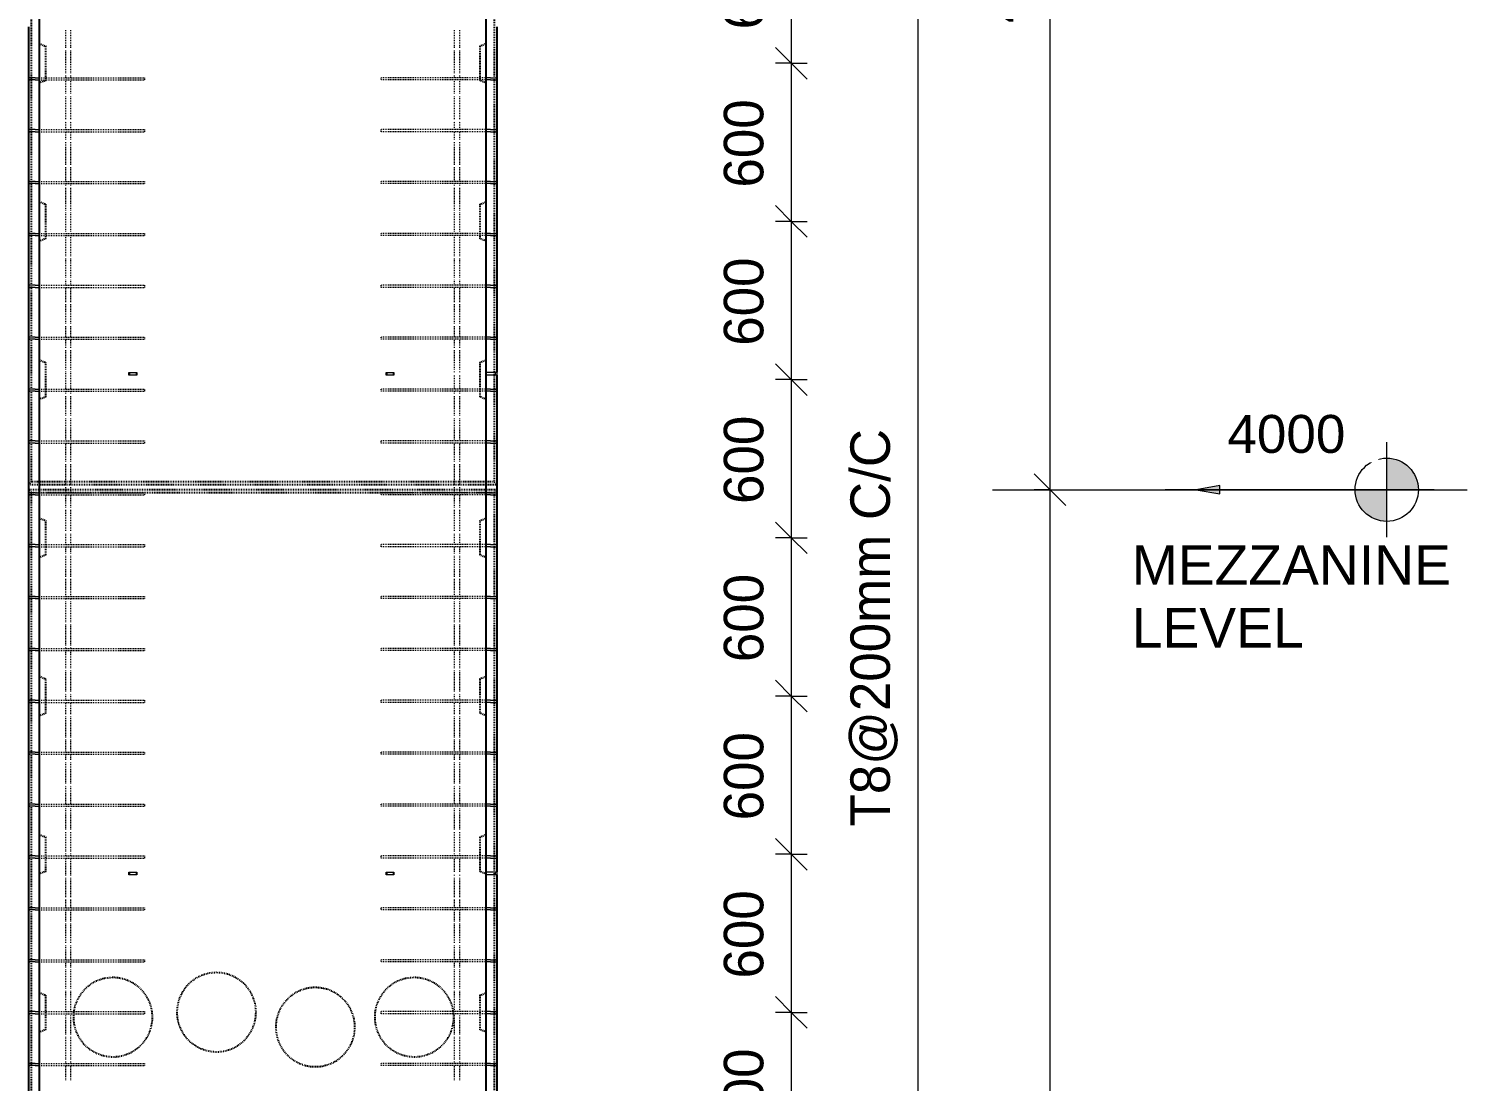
# Model space of a CAD drawing. Header units: millimetres. Extents: x -10644 to 7385, y -2545 to 13312.
# Drawn here: x -4296 to 1159, y 1417 to 5408 of the extents above; entities that cross this region are included whole.
import ezdxf

# ---------------------------------------------------------------- set-up
doc = ezdxf.new("R2010")
doc.units = ezdxf.units.MM
doc.linetypes.add('Dash', pattern=[6.36, 3.18, -3.18])
for name, color, linetype, lineweight in [('A-ANNO-DIMS', 211, 'Continuous', 9), ('A-ANNO-DIMS-60', 211, 'Continuous', 9), ('A-DETL-THIN', 151, 'Continuous', 18), ('A-GENM', 13, 'Continuous', 18), ('A-WALL', 113, 'Continuous', 25), ('A-WALL-HDLN', 110, 'Dash', 25), ('G-ANNO-DIMS', 111, 'Continuous', 9), ('G-ANNO-TEXT', 231, 'Continuous', 9), ('S-RBAR', 171, 'Continuous', 18)]:
    doc.layers.add(name, color=color, linetype=linetype, lineweight=lineweight)
doc.styles.add('Arial_1', font='arial.ttf', dxfattribs={"height": 150})
doc.styles.add('Arial_2', font='arial.ttf', dxfattribs={"height": 144})
doc.styles.add('Nirmala UI Semilight', font='NirmalaS.ttf', dxfattribs={"height": 150})
doc.dimstyles.new('Arrow_Filled_-_2_5_NI_UI', dxfattribs={"dimscale": 304.8, "dimtxt": 157.104592, "dimasz": 0.393701, "dimexe": 0.19685, "dimexo": 0.0625, "dimgap": 0.19685, "dimtad": 1, "dimdec": 0, "dimzin": 0, "dimdsep": 46, "dimtxsty": 'Nirmala UI Semilight', "dimblk1": 'OBLIQUE', "dimblk2": 'OBLIQUE', "dimsah": 1, "dimcen": 0.09, "dimazin": 0, "dimtfac": 1, "dimtdec": 4, "dimtix": 1, "dimtmove": 0, "dimatfit": 3, "dimfxl": 0.19685, "dimfxlon": 1, "dimtvp": 1, "dimtolj": 1, "dimtzin": 0, "dimarcsym": 2})

# ---------------------------------------------------------------- blocks, each defined once
blk = doc.blocks.new('RR spread anchor face based - RR-SA-2_5-150-1726819-Elevation Front')
at = {"layer": 'A-GENM'}
for p, q in [((-3916.2, 6755), (-3913.7, 6755)), ((-3916.2, 6745), (-3916.2, 6755)), ((-3913.7, 6745), (-3916.2, 6745)), ((-3913.7, 6755), (-3888.7, 6755)), ((-3913.7, 6755), (-3913.7, 6745)), ((-3888.7, 6745), (-3913.7, 6745)), ((-3888.7, 6755), (-3886.2, 6755)), ((-3888.7, 6755), (-3888.7, 6745)), ((-3886.2, 6745), (-3888.7, 6745)), ((-3886.2, 6755), (-3886.2, 6745))]:
    blk.add_line(p, q, dxfattribs=at)
blk = doc.blocks.new('RR spread anchor face based - RR-SA-4_0-320-1726835-Elevation Front')
at = {"layer": 'A-GENM'}
for p, q in [((-2561.2, 6756), (-2526.2, 6756)), ((-2526.2, 6744), (-2561.2, 6744)), ((-2526.2, 6756), (-2521.2, 6756)), ((-2526.2, 6744), (-2526.2, 6756)), ((-2521.2, 6744), (-2526.2, 6744)), ((-2521.2, 6756), (-2521.2, 6744))]:
    blk.add_line(p, q, dxfattribs=at)
blk = doc.blocks.new('DIMBLOCK21-Elevation Front')
at = {"layer": 'A-ANNO-DIMS-60'}
for p, q in [((-1404.7, 5877.5), (-1464.7, 5937.5)), ((-1404.7, 5877.5), (-1464.7, 5877.5)), ((-1404.7, 5877.5), (-1404.7, 5277.5)), ((-1404.7, 5877.5), (-1344.7, 5817.5)), ((-1404.7, 5877.5), (-1344.7, 5877.5)), ((-1404.7, 5277.5), (-1464.7, 5337.5)), ((-1404.7, 5277.5), (-1464.7, 5277.5)), ((-1404.7, 5277.5), (-1344.7, 5217.5)), ((-1404.7, 5277.5), (-1344.7, 5277.5))]:
    blk.add_line(p, q, dxfattribs=at)
at = {"layer": 'A-ANNO-DIMS-60', "color": 0, "insert": (-1660.4, 5406.1), "char_height": 150, "width": 411.328, "attachment_point": 1, "rotation": 90, "line_spacing_factor": 1.142579, "style": 'Nirmala UI Semilight'}
blk.add_mtext('600', dxfattribs=at)
blk = doc.blocks.new('_Oblique')
at = {"color": 0, "linetype": 'ByBlock', "lineweight": -2}
blk.add_line((-0.5, -0.5), (0.5, 0.5), dxfattribs=at)
blk = doc.blocks.new('DIMBLOCK22-Elevation Front')
at = {"layer": 'A-ANNO-DIMS-60'}
for p, q in [((-1404.7, 5277.5), (-1464.7, 5337.5)), ((-1404.7, 5277.5), (-1464.7, 5277.5)), ((-1404.7, 5277.5), (-1404.7, 4677.5)), ((-1404.7, 5277.5), (-1344.7, 5217.5)), ((-1404.7, 5277.5), (-1344.7, 5277.5)), ((-1404.7, 4677.5), (-1464.7, 4737.5)), ((-1404.7, 4677.5), (-1464.7, 4677.5)), ((-1404.7, 4677.5), (-1344.7, 4617.5)), ((-1404.7, 4677.5), (-1344.7, 4677.5))]:
    blk.add_line(p, q, dxfattribs=at)
at = {"layer": 'A-ANNO-DIMS-60', "color": 0, "insert": (-1660.4, 4806.1), "char_height": 150, "width": 411.328, "attachment_point": 1, "rotation": 90, "line_spacing_factor": 1.142579, "style": 'Nirmala UI Semilight'}
blk.add_mtext('600', dxfattribs=at)
blk = doc.blocks.new('DIMBLOCK23-Elevation Front')
at = {"layer": 'A-ANNO-DIMS-60'}
for p, q in [((-1404.7, 4677.5), (-1464.7, 4737.5)), ((-1404.7, 4677.5), (-1464.7, 4677.5)), ((-1404.7, 4677.5), (-1404.7, 4077.5)), ((-1404.7, 4677.5), (-1344.7, 4617.5)), ((-1404.7, 4677.5), (-1344.7, 4677.5)), ((-1404.7, 4077.5), (-1464.7, 4137.5)), ((-1404.7, 4077.5), (-1464.7, 4077.5)), ((-1404.7, 4077.5), (-1344.7, 4017.5)), ((-1404.7, 4077.5), (-1344.7, 4077.5))]:
    blk.add_line(p, q, dxfattribs=at)
at = {"layer": 'A-ANNO-DIMS-60', "color": 0, "insert": (-1660.4, 4206.1), "char_height": 150, "width": 411.328, "attachment_point": 1, "rotation": 90, "line_spacing_factor": 1.142579, "style": 'Nirmala UI Semilight'}
blk.add_mtext('600', dxfattribs=at)
blk = doc.blocks.new('DIMBLOCK24-Elevation Front')
at = {"layer": 'A-ANNO-DIMS-60'}
for p, q in [((-1404.7, 4077.5), (-1464.7, 4137.5)), ((-1404.7, 4077.5), (-1464.7, 4077.5)), ((-1404.7, 4077.5), (-1404.7, 3477.5)), ((-1404.7, 4077.5), (-1344.7, 4017.5)), ((-1404.7, 4077.5), (-1344.7, 4077.5)), ((-1404.7, 3477.5), (-1464.7, 3537.5)), ((-1404.7, 3477.5), (-1464.7, 3477.5)), ((-1404.7, 3477.5), (-1344.7, 3417.5)), ((-1404.7, 3477.5), (-1344.7, 3477.5))]:
    blk.add_line(p, q, dxfattribs=at)
at = {"layer": 'A-ANNO-DIMS-60', "color": 0, "insert": (-1660.4, 3606.1), "char_height": 150, "width": 411.328, "attachment_point": 1, "rotation": 90, "line_spacing_factor": 1.142579, "style": 'Nirmala UI Semilight'}
blk.add_mtext('600', dxfattribs=at)
blk = doc.blocks.new('DIMBLOCK25-Elevation Front')
at = {"layer": 'A-ANNO-DIMS-60'}
for p, q in [((-1404.7, 3477.5), (-1464.7, 3537.5)), ((-1404.7, 3477.5), (-1464.7, 3477.5)), ((-1404.7, 3477.5), (-1404.7, 2877.5)), ((-1404.7, 3477.5), (-1344.7, 3417.5)), ((-1404.7, 3477.5), (-1344.7, 3477.5)), ((-1404.7, 2877.5), (-1464.7, 2937.5)), ((-1404.7, 2877.5), (-1464.7, 2877.5)), ((-1404.7, 2877.5), (-1344.7, 2817.5)), ((-1404.7, 2877.5), (-1344.7, 2877.5))]:
    blk.add_line(p, q, dxfattribs=at)
at = {"layer": 'A-ANNO-DIMS-60', "color": 0, "insert": (-1660.4, 3006.1), "char_height": 150, "width": 411.328, "attachment_point": 1, "rotation": 90, "line_spacing_factor": 1.142579, "style": 'Nirmala UI Semilight'}
blk.add_mtext('600', dxfattribs=at)
blk = doc.blocks.new('DIMBLOCK26-Elevation Front')
at = {"layer": 'A-ANNO-DIMS-60'}
for p, q in [((-1404.7, 2877.5), (-1464.7, 2937.5)), ((-1404.7, 2877.5), (-1464.7, 2877.5)), ((-1404.7, 2877.5), (-1404.7, 2277.5)), ((-1404.7, 2877.5), (-1344.7, 2817.5)), ((-1404.7, 2877.5), (-1344.7, 2877.5)), ((-1404.7, 2277.5), (-1464.7, 2337.5)), ((-1404.7, 2277.5), (-1464.7, 2277.5)), ((-1404.7, 2277.5), (-1344.7, 2217.5)), ((-1404.7, 2277.5), (-1344.7, 2277.5))]:
    blk.add_line(p, q, dxfattribs=at)
at = {"layer": 'A-ANNO-DIMS-60', "color": 0, "insert": (-1660.4, 2406.1), "char_height": 150, "width": 411.328, "attachment_point": 1, "rotation": 90, "line_spacing_factor": 1.142579, "style": 'Nirmala UI Semilight'}
blk.add_mtext('600', dxfattribs=at)
blk = doc.blocks.new('DIMBLOCK27-Elevation Front')
at = {"layer": 'A-ANNO-DIMS-60'}
for p, q in [((-1404.7, 2277.5), (-1464.7, 2337.5)), ((-1404.7, 2277.5), (-1464.7, 2277.5)), ((-1404.7, 2277.5), (-1404.7, 1677.5)), ((-1404.7, 2277.5), (-1344.7, 2217.5)), ((-1404.7, 2277.5), (-1344.7, 2277.5)), ((-1404.7, 1677.5), (-1464.7, 1737.5)), ((-1404.7, 1677.5), (-1464.7, 1677.5)), ((-1404.7, 1677.5), (-1344.7, 1617.5)), ((-1404.7, 1677.5), (-1344.7, 1677.5))]:
    blk.add_line(p, q, dxfattribs=at)
at = {"layer": 'A-ANNO-DIMS-60', "color": 0, "insert": (-1660.4, 1806.1), "char_height": 150, "width": 411.328, "attachment_point": 1, "rotation": 90, "line_spacing_factor": 1.142579, "style": 'Nirmala UI Semilight'}
blk.add_mtext('600', dxfattribs=at)
blk = doc.blocks.new('DIMBLOCK28-Elevation Front')
at = {"layer": 'A-ANNO-DIMS-60'}
for p, q in [((-1404.7, 1677.5), (-1464.7, 1737.5)), ((-1404.7, 1677.5), (-1464.7, 1677.5)), ((-1404.7, 1677.5), (-1404.7, 1077.5)), ((-1404.7, 1677.5), (-1344.7, 1617.5)), ((-1404.7, 1677.5), (-1344.7, 1677.5)), ((-1404.7, 1077.5), (-1464.7, 1137.5)), ((-1404.7, 1077.5), (-1464.7, 1077.5)), ((-1404.7, 1077.5), (-1344.7, 1017.5)), ((-1404.7, 1077.5), (-1344.7, 1077.5))]:
    blk.add_line(p, q, dxfattribs=at)
at = {"layer": 'A-ANNO-DIMS-60', "color": 0, "insert": (-1660.4, 1206.1), "char_height": 150, "width": 411.328, "attachment_point": 1, "rotation": 90, "line_spacing_factor": 1.142579, "style": 'Nirmala UI Semilight'}
blk.add_mtext('600', dxfattribs=at)
blk = doc.blocks.new('DIMBLOCK55-Elevation Front')
at = {"layer": 'A-ANNO-DIMS-60'}
for p, q in [((-924.7, 7580), (-984.7, 7640)), ((-924.7, 7580), (-984.7, 7580)), ((-924.7, 7580), (-924.7, -1275)), ((-924.7, 7580), (-864.7, 7520)), ((-924.7, 7580), (-864.7, 7580)), ((-924.7, -1275), (-984.7, -1215)), ((-924.7, -1275), (-984.7, -1275)), ((-924.7, -1275), (-864.7, -1335)), ((-924.7, -1275), (-864.7, -1275))]:
    blk.add_line(p, q, dxfattribs=at)
at = {"layer": 'A-ANNO-DIMS-60', "color": 0, "insert": (-1180.4, 2382.7), "char_height": 150, "width": 1847.55, "attachment_point": 1, "rotation": 90, "line_spacing_factor": 1.142579, "style": 'Nirmala UI Semilight'}
blk.add_mtext('T8@200mm C/C', dxfattribs=at)
blk = doc.blocks.new('Spot Elevations - M_Spot Elevation - Target Filled-10609-Elevation Front')
at = {"layer": 'G-ANNO-DIMS'}
h = blk.add_hatch(color=256, dxfattribs=at)
edge = h.paths.add_edge_path()
edge.add_line((667, 7660), (787, 7660))
edge.add_arc((667, 7660), 120, 0, 90)
edge.add_line((667, 7780), (667, 7660))
h = blk.add_hatch(color=256, dxfattribs=at)
edge = h.paths.add_edge_path()
edge.add_line((667, 7660), (547, 7660))
edge.add_arc((667, 7660), 120, 180, 270)
edge.add_line((667, 7540), (667, 7660))
for p, q in [((667, 7480), (667, 7840)), ((847, 7660), (-173, 7660))]:
    blk.add_line(p, q, dxfattribs=at)
blk.add_circle((667, 7660), 120, dxfattribs=at)
blk = doc.blocks.new('DIMBLOCK79-Elevation Front')
at = {"layer": 'A-ANNO-DIMS-60'}
for p, q in [((-423.2, 3660), (-483.2, 3720)), ((-423.2, 3660), (-483.2, 3660)), ((-423.2, -1395), (-423.2, 3660)), ((-423.2, 3660), (-363.2, 3600)), ((-423.2, 3660), (-363.2, 3660)), ((-423.2, -1395), (-483.2, -1335)), ((-423.2, -1395), (-483.2, -1395)), ((-423.2, -1395), (-363.2, -1455)), ((-423.2, -1395), (-363.2, -1395))]:
    blk.add_line(p, q, dxfattribs=at)
at = {"layer": 'A-ANNO-DIMS-60', "color": 0, "insert": (-678.9, 904), "char_height": 150, "width": 548.438, "attachment_point": 1, "rotation": 90, "line_spacing_factor": 1.142579, "style": 'Nirmala UI Semilight'}
blk.add_mtext('5055', dxfattribs=at)
blk = doc.blocks.new('DIMBLOCK80-Elevation Front')
at = {"layer": 'A-ANNO-DIMS-60'}
for p, q in [((-423.2, 7660), (-483.2, 7720)), ((-423.2, 7660), (-483.2, 7660)), ((-423.2, 3660), (-423.2, 7660)), ((-423.2, 7660), (-363.2, 7600)), ((-423.2, 7660), (-363.2, 7660)), ((-423.2, 3660), (-483.2, 3720)), ((-423.2, 3660), (-483.2, 3660)), ((-423.2, 3660), (-363.2, 3600)), ((-423.2, 3660), (-363.2, 3660))]:
    blk.add_line(p, q, dxfattribs=at)
at = {"layer": 'A-ANNO-DIMS-60', "color": 0, "insert": (-678.9, 5430.1), "char_height": 150, "width": 551.866, "attachment_point": 1, "rotation": 90, "line_spacing_factor": 1.142579, "style": 'Nirmala UI Semilight'}
blk.add_mtext('4000', dxfattribs=at)

msp = doc.modelspace()

# ---------------------------------------------------------------- hatches: boundary and pattern name
at = {"layer": 'G-ANNO-DIMS'}
msp.add_hatch(color=256, dxfattribs=at).paths.add_polyline_path([(130.8, 3660), (220.8, 3644.1), (220.8, 3675.9)])

# ---------------------------------------------------------------- linework, layer by layer
at = {"layer": 'A-DETL-THIN'}
msp.add_line((-641.2, 3660), (1158.8, 3660), dxfattribs=at)
at = {"layer": 'A-WALL'}
for p, q in [((-4256.2, 7060), (-4256.2, -1395)), ((-2561.2, -1395), (-2561.2, 7060)), ((-4296.2, 5219), (-4296.2, 5415.1)), ((-2521.2, 5415.1), (-2521.2, 5219)), ((-4296.2, 5022.3), (-4296.2, 5218.3)), ((-2521.2, 5218.3), (-2521.2, 5022.3)), ((-4296.2, 4825.5), (-4296.2, 5021.5)), ((-2521.2, 5021.5), (-2521.2, 4825.5)), ((-4296.2, 4628.7), (-4296.2, 4824.7)), ((-2521.2, 4824.7), (-2521.2, 4628.7)), ((-4296.2, 4431.9), (-4296.2, 4628)), ((-2521.2, 4628), (-2521.2, 4431.9)), ((-4296.2, 4235.2), (-4296.2, 4431.2)), ((-2521.2, 4431.2), (-2521.2, 4235.2)), ((-4296.2, 4038.4), (-4296.2, 4234.4)), ((-2521.2, 4234.4), (-2521.2, 4106)), ((-2521.2, 4094), (-2521.2, 4038.4)), ((-4296.2, 3841.6), (-4296.2, 4037.6)), ((-2521.2, 4037.6), (-2521.2, 3841.6)), ((-4296.2, 3644.8), (-4296.2, 3840.8)), ((-2521.2, 3840.8), (-2521.2, 3644.8)), ((-4296.2, 3448), (-4296.2, 3644.1)), ((-2521.2, 3644.1), (-2521.2, 3448)), ((-4296.2, 3251.3), (-4296.2, 3447.3)), ((-2521.2, 3447.3), (-2521.2, 3251.3)), ((-4296.2, 3054.5), (-4296.2, 3250.5)), ((-2521.2, 3250.5), (-2521.2, 3054.5)), ((-4296.2, 2857.7), (-4296.2, 3053.7)), ((-2521.2, 3053.7), (-2521.2, 2857.7)), ((-4296.2, 2660.9), (-4296.2, 2857)), ((-2521.2, 2857), (-2521.2, 2660.9)), ((-4296.2, 2464.2), (-4296.2, 2660.2)), ((-2521.2, 2660.2), (-2521.2, 2464.2)), ((-4296.2, 2267.4), (-4296.2, 2463.4)), ((-2521.2, 2463.4), (-2521.2, 2267.4)), ((-4296.2, 2070.6), (-4296.2, 2266.6)), ((-2521.2, 2266.6), (-2521.2, 2211)), ((-2521.2, 2199), (-2521.2, 2070.6)), ((-4296.2, 1873.8), (-4296.2, 2069.8)), ((-2521.2, 2069.8), (-2521.2, 1873.8)), ((-4296.2, 1677), (-4296.2, 1873.1)), ((-2521.2, 1873.1), (-2521.2, 1677)), ((-4296.2, 1480.3), (-4296.2, 1676.3)), ((-2521.2, 1676.3), (-2521.2, 1480.3)), ((-4296.2, 1283.5), (-4296.2, 1479.5)), ((-2521.2, 1479.5), (-2521.2, 1283.5))]:
    msp.add_line(p, q, dxfattribs=at)
at = {"layer": 'A-WALL-HDLN'}
for p, q in [((-4286.2, 3690), (-4286.2, 7660)), ((-2531.2, 7660), (-2531.2, 3690)), ((-4256.2, 5352.5), (-4231.2, 5342.5)), ((-2586.2, 5342.5), (-2561.2, 5352.5)), ((-4231.2, 5212.5), (-4231.2, 5342.5)), ((-2586.2, 5342.5), (-2586.2, 5212.5)), ((-4231.2, 5212.5), (-4256.2, 5202.5)), ((-2561.2, 5202.5), (-2586.2, 5212.5)), ((-4256.2, 4752.5), (-4231.2, 4742.5)), ((-2586.2, 4742.5), (-2561.2, 4752.5)), ((-4231.2, 4612.5), (-4231.2, 4742.5)), ((-2586.2, 4742.5), (-2586.2, 4612.5)), ((-4231.2, 4612.5), (-4256.2, 4602.5)), ((-2561.2, 4602.5), (-2586.2, 4612.5)), ((-4256.2, 4152.5), (-4231.2, 4142.5)), ((-2586.2, 4142.5), (-2561.2, 4152.5)), ((-4231.2, 4012.5), (-4231.2, 4142.5)), ((-2586.2, 4142.5), (-2586.2, 4012.5)), ((-4231.2, 4012.5), (-4256.2, 4002.5)), ((-2561.2, 4002.5), (-2586.2, 4012.5)), ((-4296.2, 3680), (-4286.2, 3690)), ((-4296.2, 3680), (-2521.2, 3680)), ((-2521.2, 3660), (-4296.2, 3660)), ((-4286.2, 3650), (-4296.2, 3660)), ((-2531.2, 3690), (-4286.2, 3690)), ((-2531.2, 3690), (-2521.2, 3680)), ((-2521.2, 3660), (-2531.2, 3650)), ((-4286.2, -1395), (-4286.2, 3650)), ((-4286.2, 3650), (-2531.2, 3650)), ((-2531.2, 3650), (-2531.2, -1395)), ((-4256.2, 3552.5), (-4231.2, 3542.5)), ((-2586.2, 3542.5), (-2561.2, 3552.5)), ((-4231.2, 3412.5), (-4231.2, 3542.5)), ((-2586.2, 3542.5), (-2586.2, 3412.5)), ((-4231.2, 3412.5), (-4256.2, 3402.5)), ((-2561.2, 3402.5), (-2586.2, 3412.5)), ((-4256.2, 2952.5), (-4231.2, 2942.5)), ((-2586.2, 2942.5), (-2561.2, 2952.5)), ((-4231.2, 2812.5), (-4231.2, 2942.5)), ((-2586.2, 2942.5), (-2586.2, 2812.5)), ((-4231.2, 2812.5), (-4256.2, 2802.5)), ((-2561.2, 2802.5), (-2586.2, 2812.5)), ((-4256.2, 2352.5), (-4231.2, 2342.5)), ((-2586.2, 2342.5), (-2561.2, 2352.5)), ((-4231.2, 2212.5), (-4231.2, 2342.5)), ((-2586.2, 2342.5), (-2586.2, 2212.5)), ((-4231.2, 2212.5), (-4256.2, 2202.5)), ((-2561.2, 2202.5), (-2586.2, 2212.5)), ((-4256.2, 1752.5), (-4231.2, 1742.5)), ((-2586.2, 1742.5), (-2561.2, 1752.5)), ((-4231.2, 1612.5), (-4231.2, 1742.5)), ((-2586.2, 1742.5), (-2586.2, 1612.5)), ((-4231.2, 1612.5), (-4256.2, 1602.5)), ((-2561.2, 1602.5), (-2586.2, 1612.5))]:
    msp.add_line(p, q, dxfattribs=at)
for centre, start, end in [((-3977.1, 1659.5), 0, 180), ((-3584.4, 1678.4), 0, 180), ((-2834.4, 1659.5), 0, 180), ((-3209.4, 1621.8), 0, 180), ((-3977.1, 1659.5), 180, 0), ((-3584.4, 1678.4), 180, 0), ((-2834.4, 1659.5), 180, 0), ((-3209.4, 1621.8), 180, 0)]:
    msp.add_arc(centre, 150, start, end, dxfattribs=at)
at = {"layer": 'G-ANNO-DIMS'}
for p, q in [((220.8, 3675.9), (130.8, 3660)), ((130.8, 3660), (220.8, 3644.1)), ((130.8, 3660), (688.3, 3660)), ((220.8, 3644.1), (220.8, 3675.9)), ((688.3, 3660), (853.5, 3660))]:
    msp.add_line(p, q, dxfattribs=at)
at = {"layer": 'S-RBAR', "linetype": 'Dash'}
for p, q in [((-4156.2, 5336.6), (-4156.2, 5405.2)), ((-4136.2, 5336.6), (-4136.2, 5405.2)), ((-2681.2, 5336.6), (-2681.2, 5405.2)), ((-2661.2, 5336.6), (-2661.2, 5405.2)), ((-4156.2, 5239.7), (-4156.2, 5328.6)), ((-4136.2, 5239.7), (-4136.2, 5328.6)), ((-2681.2, 5239.7), (-2681.2, 5328.6)), ((-2661.2, 5239.7), (-2661.2, 5328.6)), ((-4256.1, 5222.7), (-3856.2, 5222.7)), ((-4256.1, 5214.7), (-3856.2, 5214.7)), ((-4156.2, 5222.7), (-4156.2, 5231.7)), ((-4156.2, 5162.2), (-4156.2, 5214.7)), ((-4136.2, 5222.7), (-4136.2, 5231.7)), ((-4136.2, 5162.2), (-4136.2, 5214.7)), ((-3856.2, 5214.7), (-3856.2, 5222.7)), ((-2561.2, 5222.7), (-2961.2, 5222.7)), ((-2961.2, 5222.7), (-2961.2, 5214.7)), ((-2561.2, 5214.7), (-2961.2, 5214.7)), ((-2681.2, 5222.7), (-2681.2, 5231.7)), ((-2681.2, 5162.2), (-2681.2, 5214.7)), ((-2661.2, 5222.7), (-2661.2, 5231.7)), ((-2661.2, 5162.2), (-2661.2, 5214.7)), ((-4156.2, 5066.1), (-4156.2, 5154.2)), ((-4136.2, 5066.1), (-4136.2, 5154.2)), ((-2681.2, 5066.1), (-2681.2, 5154.2)), ((-2661.2, 5066.1), (-2661.2, 5154.2)), ((-4256.1, 5025.9), (-3856.2, 5025.9)), ((-4156.2, 5025.9), (-4156.2, 5058.1)), ((-4136.2, 5025.9), (-4136.2, 5058.1)), ((-3856.2, 5017.9), (-3856.2, 5025.9)), ((-2561.2, 5025.9), (-2961.2, 5025.9)), ((-2961.2, 5025.9), (-2961.2, 5017.9)), ((-2681.2, 5025.9), (-2681.2, 5058.1)), ((-2661.2, 5025.9), (-2661.2, 5058.1)), ((-4256.1, 5017.9), (-3856.2, 5017.9)), ((-4156.2, 4987.8), (-4156.2, 5017.9)), ((-4156.2, 4892.5), (-4156.2, 4979.8)), ((-4136.2, 4987.8), (-4136.2, 5017.9)), ((-4136.2, 4892.5), (-4136.2, 4979.8)), ((-2561.2, 5017.9), (-2961.2, 5017.9)), ((-2681.2, 4987.8), (-2681.2, 5017.9)), ((-2681.2, 4892.5), (-2681.2, 4979.8)), ((-2661.2, 4987.8), (-2661.2, 5017.9)), ((-2661.2, 4892.5), (-2661.2, 4979.8)), ((-4156.2, 4829.1), (-4156.2, 4884.5)), ((-4136.2, 4829.1), (-4136.2, 4884.5)), ((-2681.2, 4829.1), (-2681.2, 4884.5)), ((-2661.2, 4829.1), (-2661.2, 4884.5)), ((-4256.1, 4829.1), (-3856.2, 4829.1)), ((-4256.1, 4821.1), (-3856.2, 4821.1)), ((-4156.2, 4813.4), (-4156.2, 4821.1)), ((-4156.2, 4718.9), (-4156.2, 4805.4)), ((-4136.2, 4813.4), (-4136.2, 4821.1)), ((-4136.2, 4718.9), (-4136.2, 4805.4)), ((-3856.2, 4821.1), (-3856.2, 4829.1)), ((-2561.2, 4829.1), (-2961.2, 4829.1)), ((-2961.2, 4829.1), (-2961.2, 4821.1)), ((-2561.2, 4821.1), (-2961.2, 4821.1)), ((-2681.2, 4813.4), (-2681.2, 4821.1)), ((-2681.2, 4718.9), (-2681.2, 4805.4)), ((-2661.2, 4813.4), (-2661.2, 4821.1)), ((-2661.2, 4718.9), (-2661.2, 4805.4)), ((-4156.2, 4639), (-4156.2, 4710.9)), ((-4136.2, 4639), (-4136.2, 4710.9)), ((-2681.2, 4639), (-2681.2, 4710.9)), ((-2661.2, 4639), (-2661.2, 4710.9)), ((-4256.1, 4632.3), (-3856.2, 4632.3)), ((-4256.1, 4624.3), (-3856.2, 4624.3)), ((-4156.2, 4545.3), (-4156.2, 4624.3)), ((-4136.2, 4545.3), (-4136.2, 4624.3)), ((-3856.2, 4624.3), (-3856.2, 4632.3)), ((-2561.2, 4632.3), (-2961.2, 4632.3)), ((-2961.2, 4632.3), (-2961.2, 4624.3)), ((-2561.2, 4624.3), (-2961.2, 4624.3)), ((-2681.2, 4545.3), (-2681.2, 4624.3)), ((-2661.2, 4545.3), (-2661.2, 4624.3)), ((-4156.2, 4464.6), (-4156.2, 4537.3)), ((-4136.2, 4464.6), (-4136.2, 4537.3)), ((-2681.2, 4464.6), (-2681.2, 4537.3)), ((-2661.2, 4464.6), (-2661.2, 4537.3)), ((-4256.1, 4435.6), (-3856.2, 4435.6)), ((-4256.1, 4427.6), (-3856.2, 4427.6)), ((-4156.2, 4435.6), (-4156.2, 4456.6)), ((-4156.2, 4371.7), (-4156.2, 4427.6)), ((-4136.2, 4435.6), (-4136.2, 4456.6)), ((-4136.2, 4371.7), (-4136.2, 4427.6)), ((-3856.2, 4427.6), (-3856.2, 4435.6)), ((-2561.2, 4435.6), (-2961.2, 4435.6)), ((-2961.2, 4435.6), (-2961.2, 4427.6)), ((-2561.2, 4427.6), (-2961.2, 4427.6)), ((-2681.2, 4435.6), (-2681.2, 4456.6)), ((-2681.2, 4371.7), (-2681.2, 4427.6)), ((-2661.2, 4435.6), (-2661.2, 4456.6)), ((-2661.2, 4371.7), (-2661.2, 4427.6)), ((-4156.2, 4290.2), (-4156.2, 4363.7)), ((-4136.2, 4290.2), (-4136.2, 4363.7)), ((-2681.2, 4290.2), (-2681.2, 4363.7)), ((-2661.2, 4290.2), (-2661.2, 4363.7)), ((-4156.2, 4238.8), (-4156.2, 4282.2)), ((-4136.2, 4238.8), (-4136.2, 4282.2)), ((-2681.2, 4238.8), (-2681.2, 4282.2)), ((-2661.2, 4238.8), (-2661.2, 4282.2)), ((-4256.1, 4238.8), (-3856.2, 4238.8)), ((-4256.1, 4230.8), (-3856.2, 4230.8)), ((-4156.2, 4198.1), (-4156.2, 4230.8)), ((-4136.2, 4198.1), (-4136.2, 4230.8)), ((-3856.2, 4230.8), (-3856.2, 4238.8)), ((-2561.2, 4238.8), (-2961.2, 4238.8)), ((-2961.2, 4238.8), (-2961.2, 4230.8)), ((-2561.2, 4230.8), (-2961.2, 4230.8)), ((-2681.2, 4198.1), (-2681.2, 4230.8)), ((-2661.2, 4198.1), (-2661.2, 4230.8)), ((-4156.2, 4115.8), (-4156.2, 4190.1)), ((-4136.2, 4115.8), (-4136.2, 4190.1)), ((-2681.2, 4115.8), (-2681.2, 4190.1)), ((-2661.2, 4115.8), (-2661.2, 4190.1)), ((-4156.2, 4042), (-4156.2, 4107.8)), ((-4136.2, 4042), (-4136.2, 4107.8)), ((-2681.2, 4106), (-2681.2, 4107.8)), ((-2681.2, 4042), (-2681.2, 4094)), ((-2661.2, 4106), (-2661.2, 4107.8)), ((-2661.2, 4042), (-2661.2, 4094)), ((-4256.1, 4042), (-3856.2, 4042)), ((-3856.2, 4034), (-3856.2, 4042)), ((-2561.2, 4042), (-2961.2, 4042)), ((-2961.2, 4042), (-2961.2, 4034)), ((-4256.1, 4034), (-3856.2, 4034)), ((-4156.2, 4024.5), (-4156.2, 4034)), ((-4156.2, 3941.4), (-4156.2, 4016.5)), ((-4136.2, 4024.5), (-4136.2, 4034)), ((-4136.2, 3941.4), (-4136.2, 4016.5)), ((-2561.2, 4034), (-2961.2, 4034)), ((-2681.2, 4024.5), (-2681.2, 4034)), ((-2681.2, 3941.4), (-2681.2, 4016.5)), ((-2661.2, 4024.5), (-2661.2, 4034)), ((-2661.2, 3941.4), (-2661.2, 4016.5)), ((-4156.2, 3850.9), (-4156.2, 3933.4)), ((-4136.2, 3850.9), (-4136.2, 3933.4)), ((-2681.2, 3850.9), (-2681.2, 3933.4)), ((-2661.2, 3850.9), (-2661.2, 3933.4)), ((-4256.1, 3845.2), (-3856.2, 3845.2)), ((-4256.1, 3837.2), (-3856.2, 3837.2)), ((-4156.2, 3766.9), (-4156.2, 3837.2)), ((-4136.2, 3766.9), (-4136.2, 3837.2)), ((-3856.2, 3837.2), (-3856.2, 3845.2)), ((-2561.2, 3845.2), (-2961.2, 3845.2)), ((-2961.2, 3845.2), (-2961.2, 3837.2)), ((-2561.2, 3837.2), (-2961.2, 3837.2)), ((-2681.2, 3766.9), (-2681.2, 3837.2)), ((-2661.2, 3766.9), (-2661.2, 3837.2)), ((-4156.2, 3677.3), (-4156.2, 3758.9)), ((-4136.2, 3677.3), (-4136.2, 3758.9)), ((-2681.2, 3677.3), (-2681.2, 3758.9)), ((-2661.2, 3677.3), (-2661.2, 3758.9)), ((-4156.2, 3648.4), (-4156.2, 3669.3)), ((-4136.2, 3648.4), (-4136.2, 3669.3)), ((-2681.2, 3648.4), (-2681.2, 3669.3)), ((-2661.2, 3648.4), (-2661.2, 3669.3)), ((-4256.1, 3648.4), (-3856.2, 3648.4)), ((-4256.1, 3640.4), (-3856.2, 3640.4)), ((-4156.2, 3592.5), (-4156.2, 3640.4)), ((-4136.2, 3592.5), (-4136.2, 3640.4)), ((-3856.2, 3640.4), (-3856.2, 3648.4)), ((-2561.2, 3648.4), (-2961.2, 3648.4)), ((-2961.2, 3648.4), (-2961.2, 3640.4)), ((-2561.2, 3640.4), (-2961.2, 3640.4)), ((-2681.2, 3592.5), (-2681.2, 3640.4)), ((-2661.2, 3592.5), (-2661.2, 3640.4)), ((-4156.2, 3503.7), (-4156.2, 3584.5)), ((-4136.2, 3503.7), (-4136.2, 3584.5)), ((-2681.2, 3503.7), (-2681.2, 3584.5)), ((-2661.2, 3503.7), (-2661.2, 3584.5)), ((-4156.2, 3451.7), (-4156.2, 3495.7)), ((-4136.2, 3451.7), (-4136.2, 3495.7)), ((-2681.2, 3451.7), (-2681.2, 3495.7)), ((-2661.2, 3451.7), (-2661.2, 3495.7)), ((-4256.1, 3451.7), (-3856.2, 3451.7)), ((-4256.1, 3443.7), (-3856.2, 3443.7)), ((-4156.2, 3418.1), (-4156.2, 3443.7)), ((-4136.2, 3418.1), (-4136.2, 3443.7)), ((-3856.2, 3443.7), (-3856.2, 3451.7)), ((-2561.2, 3451.7), (-2961.2, 3451.7)), ((-2961.2, 3451.7), (-2961.2, 3443.7)), ((-2561.2, 3443.7), (-2961.2, 3443.7)), ((-2681.2, 3418.1), (-2681.2, 3443.7)), ((-2661.2, 3418.1), (-2661.2, 3443.7)), ((-4156.2, 3330.1), (-4156.2, 3410.1)), ((-4136.2, 3330.1), (-4136.2, 3410.1)), ((-2681.2, 3330.1), (-2681.2, 3410.1)), ((-2661.2, 3330.1), (-2661.2, 3410.1)), ((-4156.2, 3254.9), (-4156.2, 3322.1)), ((-4136.2, 3254.9), (-4136.2, 3322.1)), ((-2681.2, 3254.9), (-2681.2, 3322.1)), ((-2661.2, 3254.9), (-2661.2, 3322.1)), ((-4256.1, 3254.9), (-3856.2, 3254.9)), ((-4256.1, 3246.9), (-3856.2, 3246.9)), ((-4156.2, 3243.7), (-4156.2, 3246.9)), ((-4156.2, 3157.2), (-4156.2, 3235.7)), ((-4136.2, 3243.7), (-4136.2, 3246.9)), ((-4136.2, 3157.2), (-4136.2, 3235.7)), ((-3856.2, 3246.9), (-3856.2, 3254.9)), ((-2561.2, 3254.9), (-2961.2, 3254.9)), ((-2961.2, 3254.9), (-2961.2, 3246.9)), ((-2561.2, 3246.9), (-2961.2, 3246.9)), ((-2681.2, 3243.7), (-2681.2, 3246.9)), ((-2681.2, 3157.2), (-2681.2, 3235.7)), ((-2661.2, 3243.7), (-2661.2, 3246.9)), ((-2661.2, 3157.2), (-2661.2, 3235.7)), ((-4156.2, 3069.3), (-4156.2, 3148.5)), ((-4136.2, 3069.3), (-4136.2, 3148.5)), ((-2681.2, 3069.3), (-2681.2, 3148.5)), ((-2661.2, 3069.3), (-2661.2, 3148.5)), ((-4256.1, 3058.1), (-3856.2, 3058.1)), ((-4156.2, 3058.1), (-4156.2, 3061.3)), ((-4136.2, 3058.1), (-4136.2, 3061.3)), ((-3856.2, 3050.1), (-3856.2, 3058.1)), ((-2561.2, 3058.1), (-2961.2, 3058.1)), ((-2961.2, 3058.1), (-2961.2, 3050.1)), ((-2681.2, 3058.1), (-2681.2, 3061.3)), ((-2661.2, 3058.1), (-2661.2, 3061.3)), ((-4256.1, 3050.1), (-3856.2, 3050.1)), ((-4156.2, 2982.9), (-4156.2, 3050.1)), ((-4136.2, 2982.9), (-4136.2, 3050.1)), ((-2561.2, 3050.1), (-2961.2, 3050.1)), ((-2681.2, 2982.9), (-2681.2, 3050.1)), ((-2661.2, 2982.9), (-2661.2, 3050.1)), ((-4156.2, 2894.9), (-4156.2, 2974.9)), ((-4136.2, 2894.9), (-4136.2, 2974.9)), ((-2681.2, 2894.9), (-2681.2, 2974.9)), ((-2661.2, 2894.9), (-2661.2, 2974.9)), ((-4256.1, 2861.3), (-3856.2, 2861.3)), ((-4256.1, 2853.3), (-3856.2, 2853.3)), ((-4156.2, 2861.3), (-4156.2, 2886.9)), ((-4156.2, 2809.3), (-4156.2, 2853.3)), ((-4136.2, 2861.3), (-4136.2, 2886.9)), ((-4136.2, 2809.3), (-4136.2, 2853.3)), ((-3856.2, 2853.3), (-3856.2, 2861.3)), ((-2561.2, 2861.3), (-2961.2, 2861.3)), ((-2961.2, 2861.3), (-2961.2, 2853.3)), ((-2561.2, 2853.3), (-2961.2, 2853.3)), ((-2681.2, 2861.3), (-2681.2, 2886.9)), ((-2681.2, 2809.3), (-2681.2, 2853.3)), ((-2661.2, 2861.3), (-2661.2, 2886.9)), ((-2661.2, 2809.3), (-2661.2, 2853.3)), ((-4156.2, 2720.5), (-4156.2, 2801.3)), ((-4136.2, 2720.5), (-4136.2, 2801.3)), ((-2681.2, 2720.5), (-2681.2, 2801.3)), ((-2661.2, 2720.5), (-2661.2, 2801.3)), ((-4156.2, 2664.6), (-4156.2, 2712.5)), ((-4136.2, 2664.6), (-4136.2, 2712.5)), ((-2681.2, 2664.6), (-2681.2, 2712.5)), ((-2661.2, 2664.6), (-2661.2, 2712.5)), ((-4256.1, 2664.6), (-3856.2, 2664.6)), ((-4256.1, 2656.6), (-3856.2, 2656.6)), ((-4156.2, 2635.7), (-4156.2, 2656.6)), ((-4156.2, 2546.1), (-4156.2, 2627.7)), ((-4136.2, 2635.7), (-4136.2, 2656.6)), ((-4136.2, 2546.1), (-4136.2, 2627.7)), ((-3856.2, 2656.6), (-3856.2, 2664.6)), ((-2561.2, 2664.6), (-2961.2, 2664.6)), ((-2961.2, 2664.6), (-2961.2, 2656.6)), ((-2561.2, 2656.6), (-2961.2, 2656.6)), ((-2681.2, 2635.7), (-2681.2, 2656.6)), ((-2681.2, 2546.1), (-2681.2, 2627.7)), ((-2661.2, 2635.7), (-2661.2, 2656.6)), ((-2661.2, 2546.1), (-2661.2, 2627.7)), ((-4156.2, 2467.8), (-4156.2, 2538.1)), ((-4136.2, 2467.8), (-4136.2, 2538.1)), ((-2681.2, 2467.8), (-2681.2, 2538.1)), ((-2661.2, 2467.8), (-2661.2, 2538.1)), ((-4256.1, 2467.8), (-3856.2, 2467.8)), ((-4256.1, 2459.8), (-3856.2, 2459.8)), ((-3856.2, 2459.8), (-3856.2, 2467.8)), ((-2561.2, 2467.8), (-2961.2, 2467.8)), ((-2961.2, 2467.8), (-2961.2, 2459.8)), ((-2561.2, 2459.8), (-2961.2, 2459.8)), ((-4156.2, 2371.6), (-4156.2, 2454.1)), ((-4136.2, 2371.6), (-4136.2, 2454.1)), ((-2681.2, 2371.6), (-2681.2, 2454.1)), ((-2661.2, 2371.6), (-2661.2, 2454.1)), ((-4156.2, 2288.5), (-4156.2, 2363.6)), ((-4136.2, 2288.5), (-4136.2, 2363.6)), ((-2681.2, 2288.5), (-2681.2, 2363.6)), ((-2661.2, 2288.5), (-2661.2, 2363.6)), ((-4256.1, 2271), (-3856.2, 2271)), ((-4256.1, 2263), (-3856.2, 2263)), ((-4156.2, 2271), (-4156.2, 2280.5)), ((-4156.2, 2197.2), (-4156.2, 2263)), ((-4136.2, 2271), (-4136.2, 2280.5)), ((-4136.2, 2197.2), (-4136.2, 2263)), ((-3856.2, 2263), (-3856.2, 2271)), ((-2561.2, 2271), (-2961.2, 2271)), ((-2961.2, 2271), (-2961.2, 2263)), ((-2561.2, 2263), (-2961.2, 2263)), ((-2681.2, 2271), (-2681.2, 2280.5)), ((-2681.2, 2211), (-2681.2, 2263)), ((-2661.2, 2271), (-2661.2, 2280.5)), ((-2661.2, 2211), (-2661.2, 2263)), ((-4156.2, 2114.9), (-4156.2, 2189.2)), ((-4136.2, 2114.9), (-4136.2, 2189.2)), ((-2681.2, 2197.2), (-2681.2, 2199)), ((-2681.2, 2114.9), (-2681.2, 2189.2)), ((-2661.2, 2197.2), (-2661.2, 2199)), ((-2661.2, 2114.9), (-2661.2, 2189.2)), ((-4256.1, 2074.2), (-3856.2, 2074.2)), ((-4156.2, 2074.2), (-4156.2, 2106.9)), ((-4136.2, 2074.2), (-4136.2, 2106.9)), ((-3856.2, 2066.2), (-3856.2, 2074.2)), ((-2561.2, 2074.2), (-2961.2, 2074.2)), ((-2961.2, 2074.2), (-2961.2, 2066.2)), ((-2681.2, 2074.2), (-2681.2, 2106.9)), ((-2661.2, 2074.2), (-2661.2, 2106.9)), ((-4256.1, 2066.2), (-3856.2, 2066.2)), ((-4156.2, 2022.8), (-4156.2, 2066.2)), ((-4136.2, 2022.8), (-4136.2, 2066.2)), ((-2561.2, 2066.2), (-2961.2, 2066.2)), ((-2681.2, 2022.8), (-2681.2, 2066.2)), ((-2661.2, 2022.8), (-2661.2, 2066.2)), ((-4156.2, 1941.3), (-4156.2, 2014.8)), ((-4136.2, 1941.3), (-4136.2, 2014.8)), ((-2681.2, 1941.3), (-2681.2, 2014.8)), ((-2661.2, 1941.3), (-2661.2, 2014.8)), ((-4156.2, 1877.4), (-4156.2, 1933.3)), ((-4136.2, 1877.4), (-4136.2, 1933.3)), ((-2681.2, 1877.4), (-2681.2, 1933.3)), ((-2661.2, 1877.4), (-2661.2, 1933.3)), ((-4256.1, 1877.4), (-3856.2, 1877.4)), ((-4256.1, 1869.4), (-3856.2, 1869.4)), ((-4156.2, 1848.4), (-4156.2, 1869.4)), ((-4136.2, 1848.4), (-4136.2, 1869.4)), ((-3856.2, 1869.4), (-3856.2, 1877.4)), ((-2561.2, 1877.4), (-2961.2, 1877.4)), ((-2961.2, 1877.4), (-2961.2, 1869.4)), ((-2561.2, 1869.4), (-2961.2, 1869.4)), ((-2681.2, 1848.4), (-2681.2, 1869.4)), ((-2661.2, 1848.4), (-2661.2, 1869.4)), ((-4156.2, 1767.7), (-4156.2, 1840.4)), ((-4136.2, 1767.7), (-4136.2, 1840.4)), ((-2681.2, 1767.7), (-2681.2, 1840.4)), ((-2661.2, 1767.7), (-2661.2, 1840.4)), ((-4156.2, 1680.7), (-4156.2, 1759.7)), ((-4136.2, 1680.7), (-4136.2, 1759.7)), ((-2681.2, 1680.7), (-2681.2, 1759.7)), ((-2661.2, 1680.7), (-2661.2, 1759.7)), ((-4256.1, 1680.7), (-3856.2, 1680.7)), ((-4256.1, 1672.7), (-3856.2, 1672.7)), ((-4156.2, 1594.1), (-4156.2, 1666)), ((-4136.2, 1594.1), (-4136.2, 1666)), ((-3856.2, 1672.7), (-3856.2, 1680.7)), ((-2561.2, 1680.7), (-2961.2, 1680.7)), ((-2961.2, 1680.7), (-2961.2, 1672.7)), ((-2561.2, 1672.7), (-2961.2, 1672.7)), ((-2681.2, 1594.1), (-2681.2, 1666)), ((-2661.2, 1594.1), (-2661.2, 1666)), ((-4156.2, 1499.6), (-4156.2, 1586.1)), ((-4136.2, 1499.6), (-4136.2, 1586.1)), ((-2681.2, 1499.6), (-2681.2, 1586.1)), ((-2661.2, 1499.6), (-2661.2, 1586.1)), ((-4256.1, 1483.9), (-3856.2, 1483.9)), ((-4256.1, 1475.9), (-3856.2, 1475.9)), ((-4156.2, 1483.9), (-4156.2, 1491.6)), ((-4156.2, 1420.5), (-4156.2, 1475.9)), ((-4136.2, 1483.9), (-4136.2, 1491.6)), ((-4136.2, 1420.5), (-4136.2, 1475.9)), ((-3856.2, 1475.9), (-3856.2, 1483.9)), ((-2561.2, 1483.9), (-2961.2, 1483.9)), ((-2961.2, 1483.9), (-2961.2, 1475.9)), ((-2561.2, 1475.9), (-2961.2, 1475.9)), ((-2681.2, 1483.9), (-2681.2, 1491.6)), ((-2681.2, 1420.5), (-2681.2, 1475.9)), ((-2661.2, 1483.9), (-2661.2, 1491.6)), ((-2661.2, 1420.5), (-2661.2, 1475.9))]:
    msp.add_line(p, q, dxfattribs=at)
at = {"layer": 'S-RBAR'}
for p, q in [((-4272.2, 5222.7), (-4292.2, 5222.7)), ((-4272.2, 5214.7), (-4292.2, 5214.7)), ((-4272.2, 5222.7), (-4256.2, 5222.7)), ((-4272.2, 5214.7), (-4256.2, 5214.7)), ((-2545.2, 5222.7), (-2561.2, 5222.7)), ((-2545.2, 5214.7), (-2561.2, 5214.7)), ((-2545.2, 5222.7), (-2525.2, 5222.7)), ((-2545.2, 5214.7), (-2525.2, 5214.7)), ((-4272.2, 5025.9), (-4292.2, 5025.9)), ((-4272.2, 5025.9), (-4256.2, 5025.9)), ((-2545.2, 5025.9), (-2561.2, 5025.9)), ((-2545.2, 5025.9), (-2525.2, 5025.9)), ((-4272.2, 5017.9), (-4292.2, 5017.9)), ((-4272.2, 5017.9), (-4256.2, 5017.9)), ((-2545.2, 5017.9), (-2561.2, 5017.9)), ((-2545.2, 5017.9), (-2525.2, 5017.9)), ((-4272.2, 4829.1), (-4292.2, 4829.1)), ((-4272.2, 4821.1), (-4292.2, 4821.1)), ((-4272.2, 4829.1), (-4256.2, 4829.1)), ((-4272.2, 4821.1), (-4256.2, 4821.1)), ((-2545.2, 4829.1), (-2561.2, 4829.1)), ((-2545.2, 4821.1), (-2561.2, 4821.1)), ((-2545.2, 4829.1), (-2525.2, 4829.1)), ((-2545.2, 4821.1), (-2525.2, 4821.1)), ((-4272.2, 4632.3), (-4292.2, 4632.3)), ((-4272.2, 4624.3), (-4292.2, 4624.3)), ((-4272.2, 4632.3), (-4256.2, 4632.3)), ((-4272.2, 4624.3), (-4256.2, 4624.3)), ((-2545.2, 4632.3), (-2561.2, 4632.3)), ((-2545.2, 4624.3), (-2561.2, 4624.3)), ((-2545.2, 4632.3), (-2525.2, 4632.3)), ((-2545.2, 4624.3), (-2525.2, 4624.3)), ((-4272.2, 4435.6), (-4292.2, 4435.6)), ((-4272.2, 4427.6), (-4292.2, 4427.6)), ((-4272.2, 4435.6), (-4256.2, 4435.6)), ((-4272.2, 4427.6), (-4256.2, 4427.6)), ((-2545.2, 4435.6), (-2561.2, 4435.6)), ((-2545.2, 4427.6), (-2561.2, 4427.6)), ((-2545.2, 4435.6), (-2525.2, 4435.6)), ((-2545.2, 4427.6), (-2525.2, 4427.6)), ((-4272.2, 4238.8), (-4292.2, 4238.8)), ((-4272.2, 4230.8), (-4292.2, 4230.8)), ((-4272.2, 4238.8), (-4256.2, 4238.8)), ((-4272.2, 4230.8), (-4256.2, 4230.8)), ((-2545.2, 4238.8), (-2561.2, 4238.8)), ((-2545.2, 4230.8), (-2561.2, 4230.8)), ((-2545.2, 4238.8), (-2525.2, 4238.8)), ((-2545.2, 4230.8), (-2525.2, 4230.8)), ((-4272.2, 4042), (-4292.2, 4042)), ((-4272.2, 4042), (-4256.2, 4042)), ((-2545.2, 4042), (-2561.2, 4042)), ((-2545.2, 4042), (-2525.2, 4042)), ((-4272.2, 4034), (-4292.2, 4034)), ((-4272.2, 4034), (-4256.2, 4034)), ((-2545.2, 4034), (-2561.2, 4034)), ((-2545.2, 4034), (-2525.2, 4034)), ((-4272.2, 3845.2), (-4292.2, 3845.2)), ((-4272.2, 3837.2), (-4292.2, 3837.2)), ((-4272.2, 3845.2), (-4256.2, 3845.2)), ((-4272.2, 3837.2), (-4256.2, 3837.2)), ((-2545.2, 3845.2), (-2561.2, 3845.2)), ((-2545.2, 3837.2), (-2561.2, 3837.2)), ((-2545.2, 3845.2), (-2525.2, 3845.2)), ((-2545.2, 3837.2), (-2525.2, 3837.2)), ((-4272.2, 3648.4), (-4292.2, 3648.4)), ((-4272.2, 3640.4), (-4292.2, 3640.4)), ((-4272.2, 3648.4), (-4256.2, 3648.4)), ((-4272.2, 3640.4), (-4256.2, 3640.4)), ((-2545.2, 3648.4), (-2561.2, 3648.4)), ((-2545.2, 3640.4), (-2561.2, 3640.4)), ((-2545.2, 3648.4), (-2525.2, 3648.4)), ((-2545.2, 3640.4), (-2525.2, 3640.4)), ((-4272.2, 3451.7), (-4292.2, 3451.7)), ((-4272.2, 3443.7), (-4292.2, 3443.7)), ((-4272.2, 3451.7), (-4256.2, 3451.7)), ((-4272.2, 3443.7), (-4256.2, 3443.7)), ((-2545.2, 3451.7), (-2561.2, 3451.7)), ((-2545.2, 3443.7), (-2561.2, 3443.7)), ((-2545.2, 3451.7), (-2525.2, 3451.7)), ((-2545.2, 3443.7), (-2525.2, 3443.7)), ((-4272.2, 3254.9), (-4292.2, 3254.9)), ((-4272.2, 3246.9), (-4292.2, 3246.9)), ((-4272.2, 3254.9), (-4256.2, 3254.9)), ((-4272.2, 3246.9), (-4256.2, 3246.9)), ((-2545.2, 3254.9), (-2561.2, 3254.9)), ((-2545.2, 3246.9), (-2561.2, 3246.9)), ((-2545.2, 3254.9), (-2525.2, 3254.9)), ((-2545.2, 3246.9), (-2525.2, 3246.9)), ((-4272.2, 3058.1), (-4292.2, 3058.1)), ((-4272.2, 3058.1), (-4256.2, 3058.1)), ((-2545.2, 3058.1), (-2561.2, 3058.1)), ((-2545.2, 3058.1), (-2525.2, 3058.1)), ((-4272.2, 3050.1), (-4292.2, 3050.1)), ((-4272.2, 3050.1), (-4256.2, 3050.1)), ((-2545.2, 3050.1), (-2561.2, 3050.1)), ((-2545.2, 3050.1), (-2525.2, 3050.1)), ((-4272.2, 2861.3), (-4292.2, 2861.3)), ((-4272.2, 2853.3), (-4292.2, 2853.3)), ((-4272.2, 2861.3), (-4256.2, 2861.3)), ((-4272.2, 2853.3), (-4256.2, 2853.3)), ((-2545.2, 2861.3), (-2561.2, 2861.3)), ((-2545.2, 2853.3), (-2561.2, 2853.3)), ((-2545.2, 2861.3), (-2525.2, 2861.3)), ((-2545.2, 2853.3), (-2525.2, 2853.3)), ((-4272.2, 2664.6), (-4292.2, 2664.6)), ((-4272.2, 2656.6), (-4292.2, 2656.6)), ((-4272.2, 2664.6), (-4256.2, 2664.6)), ((-4272.2, 2656.6), (-4256.2, 2656.6)), ((-2545.2, 2664.6), (-2561.2, 2664.6)), ((-2545.2, 2656.6), (-2561.2, 2656.6)), ((-2545.2, 2664.6), (-2525.2, 2664.6)), ((-2545.2, 2656.6), (-2525.2, 2656.6)), ((-4272.2, 2467.8), (-4292.2, 2467.8)), ((-4272.2, 2459.8), (-4292.2, 2459.8)), ((-4272.2, 2467.8), (-4256.2, 2467.8)), ((-4272.2, 2459.8), (-4256.2, 2459.8)), ((-2545.2, 2467.8), (-2561.2, 2467.8)), ((-2545.2, 2459.8), (-2561.2, 2459.8)), ((-2545.2, 2467.8), (-2525.2, 2467.8)), ((-2545.2, 2459.8), (-2525.2, 2459.8)), ((-4272.2, 2271), (-4292.2, 2271)), ((-4272.2, 2263), (-4292.2, 2263)), ((-4272.2, 2271), (-4256.2, 2271)), ((-4272.2, 2263), (-4256.2, 2263)), ((-2545.2, 2271), (-2561.2, 2271)), ((-2545.2, 2263), (-2561.2, 2263)), ((-2545.2, 2271), (-2525.2, 2271)), ((-2545.2, 2263), (-2525.2, 2263)), ((-4272.2, 2074.2), (-4292.2, 2074.2)), ((-4272.2, 2074.2), (-4256.2, 2074.2)), ((-2545.2, 2074.2), (-2561.2, 2074.2)), ((-2545.2, 2074.2), (-2525.2, 2074.2)), ((-4272.2, 2066.2), (-4292.2, 2066.2)), ((-4272.2, 2066.2), (-4256.2, 2066.2)), ((-2545.2, 2066.2), (-2561.2, 2066.2)), ((-2545.2, 2066.2), (-2525.2, 2066.2)), ((-4272.2, 1877.4), (-4292.2, 1877.4)), ((-4272.2, 1869.4), (-4292.2, 1869.4)), ((-4272.2, 1877.4), (-4256.2, 1877.4)), ((-4272.2, 1869.4), (-4256.2, 1869.4)), ((-2545.2, 1877.4), (-2561.2, 1877.4)), ((-2545.2, 1869.4), (-2561.2, 1869.4)), ((-2545.2, 1877.4), (-2525.2, 1877.4)), ((-2545.2, 1869.4), (-2525.2, 1869.4)), ((-4272.2, 1680.7), (-4292.2, 1680.7)), ((-4272.2, 1672.7), (-4292.2, 1672.7)), ((-4272.2, 1680.7), (-4256.2, 1680.7)), ((-4272.2, 1672.7), (-4256.2, 1672.7)), ((-2545.2, 1680.7), (-2561.2, 1680.7)), ((-2545.2, 1672.7), (-2561.2, 1672.7)), ((-2545.2, 1680.7), (-2525.2, 1680.7)), ((-2545.2, 1672.7), (-2525.2, 1672.7)), ((-4272.2, 1483.9), (-4292.2, 1483.9)), ((-4272.2, 1475.9), (-4292.2, 1475.9)), ((-4272.2, 1483.9), (-4256.2, 1483.9)), ((-4272.2, 1475.9), (-4256.2, 1475.9)), ((-2545.2, 1483.9), (-2561.2, 1483.9)), ((-2545.2, 1475.9), (-2561.2, 1475.9)), ((-2545.2, 1483.9), (-2525.2, 1483.9)), ((-2545.2, 1475.9), (-2525.2, 1475.9))]:
    msp.add_line(p, q, dxfattribs=at)
for centre, start, end in [((-4292.2, 5218.7), 90, 270), ((-2525.2, 5218.7), 270, 90), ((-4292.2, 5021.9), 90, 270), ((-2525.2, 5021.9), 270, 90), ((-4292.2, 4825.1), 90, 270), ((-2525.2, 4825.1), 270, 90), ((-4292.2, 4628.3), 90, 270), ((-2525.2, 4628.3), 270, 90), ((-4292.2, 4431.6), 90, 270), ((-2525.2, 4431.6), 270, 90), ((-4292.2, 4234.8), 90, 270), ((-2525.2, 4234.8), 270, 90), ((-4292.2, 4038), 90, 270), ((-2525.2, 4038), 270, 90), ((-4292.2, 3841.2), 90, 270), ((-2525.2, 3841.2), 270, 90), ((-4292.2, 3644.4), 90, 270), ((-2525.2, 3644.4), 270, 90), ((-4292.2, 3447.7), 90, 270), ((-2525.2, 3447.7), 270, 90), ((-4292.2, 3250.9), 90, 270), ((-2525.2, 3250.9), 270, 90), ((-4292.2, 3054.1), 90, 270), ((-2525.2, 3054.1), 270, 90), ((-4292.2, 2857.3), 90, 270), ((-2525.2, 2857.3), 270, 90), ((-4292.2, 2660.6), 90, 270), ((-2525.2, 2660.6), 270, 90), ((-4292.2, 2463.8), 90, 270), ((-2525.2, 2463.8), 270, 90), ((-4292.2, 2267), 90, 270), ((-2525.2, 2267), 270, 90), ((-4292.2, 2070.2), 90, 270), ((-2525.2, 2070.2), 270, 90), ((-4292.2, 1873.4), 90, 270), ((-2525.2, 1873.4), 270, 90), ((-4292.2, 1676.7), 90, 270), ((-2525.2, 1676.7), 270, 90), ((-4292.2, 1479.9), 90, 270), ((-2525.2, 1479.9), 270, 90)]:
    msp.add_arc(centre, 4, start, end, dxfattribs=at)

# ---------------------------------------------------------------- block references
at = {"layer": 'A-GENM'}
for name, p in [('RR spread anchor face based - RR-SA-2_5-150-1726819-Elevation Front', (0, -2650)), ('RR spread anchor face based - RR-SA-2_5-150-1726819-Elevation Front', (975, -2650)), ('RR spread anchor face based - RR-SA-4_0-320-1726835-Elevation Front', (0, -2650)), ('RR spread anchor face based - RR-SA-2_5-150-1726819-Elevation Front', (0, -4545)), ('RR spread anchor face based - RR-SA-2_5-150-1726819-Elevation Front', (975, -4545)), ('RR spread anchor face based - RR-SA-4_0-320-1726835-Elevation Front', (0, -4545))]:
    msp.add_blockref(name, p, dxfattribs=at)
at = {"layer": 'G-ANNO-DIMS'}
msp.add_blockref('Spot Elevations - M_Spot Elevation - Target Filled-10609-Elevation Front', (186.6, -4000), dxfattribs=at)

# ---------------------------------------------------------------- texts
at = {"layer": 'G-ANNO-TEXT', "color": 7, "char_height": 150, "attachment_point": 1, "style": 'Arial_1'}
for s, insert, width in [('MEZZANINE ', (-113.6, 3449.7), 1529.62), ('LEVEL', (-113.6, 3211.5), 784.05)]:
    msp.add_mtext(s, dxfattribs=dict(at, insert=insert, width=width))

# ---------------------------------------------------------------- dimensions: what is measured, and where the dimension line sits
at = {"layer": 'A-ANNO-DIMS'}
for base, p1, p2, override, picture, middle in [((-423.2, 7660), (-483.2, 3660), (-483.2, 7660), {"dimpost": '<>', "dimfxl": 4000}, 'DIMBLOCK80-Elevation Front', (-560.7, 5660)), ((-1404.7, 5277.5), (-1464.7, 5877.5), (-1464.7, 5277.5), {"dimpost": '<>', "dimfxl": 600}, 'DIMBLOCK21-Elevation Front', (-1542.3, 5577.5)), ((-1404.7, 4677.5), (-1464.7, 5277.5), (-1464.7, 4677.5), {"dimpost": '<>', "dimfxl": 600}, 'DIMBLOCK22-Elevation Front', (-1542.3, 4977.5)), ((-1404.7, 4077.5), (-1464.7, 4677.5), (-1464.7, 4077.5), {"dimpost": '<>', "dimfxl": 600}, 'DIMBLOCK23-Elevation Front', (-1542.3, 4377.5)), ((-1404.7, 3477.5), (-1464.7, 4077.5), (-1464.7, 3477.5), {"dimpost": '<>', "dimfxl": 600}, 'DIMBLOCK24-Elevation Front', (-1542.3, 3777.5)), ((-423.2, 3660), (-483.2, -1395), (-483.2, 3660), {"dimpost": '<>', "dimfxl": 5054.990234}, 'DIMBLOCK79-Elevation Front', (-560.7, 1132.5)), ((-1404.7, 2877.5), (-1464.7, 3477.5), (-1464.7, 2877.5), {"dimpost": '<>', "dimfxl": 600}, 'DIMBLOCK25-Elevation Front', (-1542.3, 3177.5)), ((-1404.7, 2277.5), (-1464.7, 2877.5), (-1464.7, 2277.5), {"dimpost": '<>', "dimfxl": 600}, 'DIMBLOCK26-Elevation Front', (-1542.3, 2577.5)), ((-1404.7, 1677.5), (-1464.7, 2277.5), (-1464.7, 1677.5), {"dimpost": '<>', "dimfxl": 600}, 'DIMBLOCK27-Elevation Front', (-1542.3, 1977.5)), ((-1404.7, 1077.5), (-1464.7, 1677.5), (-1464.7, 1077.5), {"dimpost": '<>', "dimfxl": 600}, 'DIMBLOCK28-Elevation Front', (-1542.3, 1377.5))]:
    dim = msp.add_linear_dim(base=base, p1=p1, p2=p2, angle=90, dimstyle='Arrow_Filled_-_2_5_NI_UI', override=override, dxfattribs=at)
    dim.commit()
    dim.dimension.update_dxf_attribs({"geometry": picture, "text_midpoint": middle})
dim = msp.add_linear_dim(base=(-924.7, -1275), p1=(-984.7, 7580), p2=(-984.7, -1275), angle=90, text='T8@200mm C/C', dimstyle='Arrow_Filled_-_2_5_NI_UI', override={"dimpost": '<>', "dimfxl": 8855}, dxfattribs=at)
dim.commit()
dim.dimension.update_dxf_attribs({"geometry": 'DIMBLOCK55-Elevation Front', "text_midpoint": (-1073.4, 3152.5)})

# ---------------------------------------------------------------- next in the draw order: texts
at = {"layer": 'G-ANNO-DIMS', "insert": (249.2, 3943.7), "char_height": 144, "width": 535.947, "attachment_point": 1, "line_spacing_factor": 0.941778, "style": 'Arial_2', "bg_fill": 3, "box_fill_scale": 1.25, "bg_fill_color": 256, "bg_fill_true_color": 13158600, "bg_fill_transparency": 0}
msp.add_mtext('4000', dxfattribs=at)

doc.saveas('drawing.dxf')
